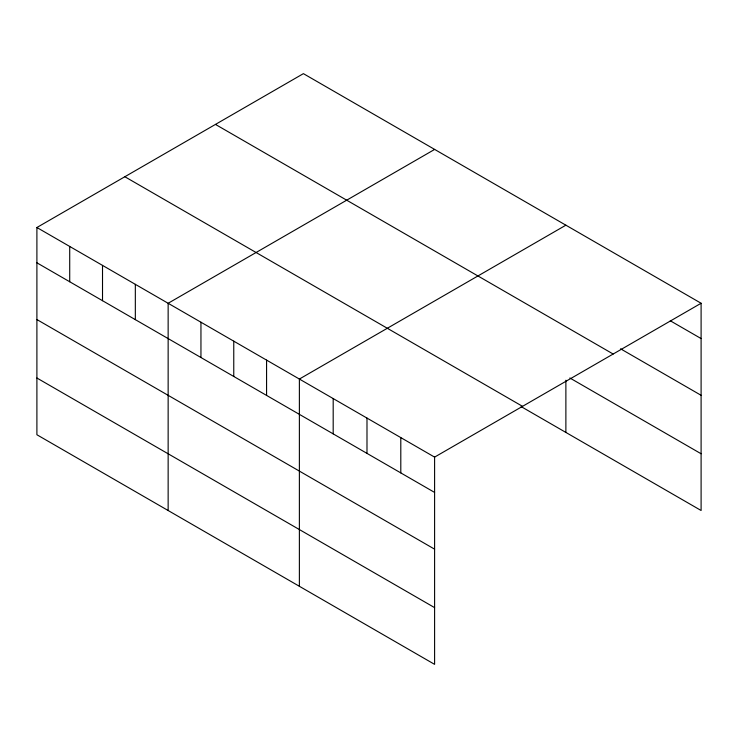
<?xml version="1.0" encoding="UTF-8"?>
<svg xmlns="http://www.w3.org/2000/svg" width="738" height="738" viewBox="0 0 738 738"><rect width="100%" height="100%" fill="white"/><g stroke="black" fill="none" stroke-linecap="round" stroke-linejoin="round"><path stroke-width="1.11" d="M36.9 227.507L434.599 457.117L434.599 664.357L36.9 434.747L36.9 227.507L303.401 73.643L701.1 303.253L701.1 510.493L521.139 406.601M434.645 149.417L168.144 303.272L168.144 510.521M565.88 225.182L299.379 379.046L299.379 586.295M434.599 457.117L701.1 303.253M670.279 320.772L701.1 338.567M620.566 348.806L701.1 395.3M215.459 124.418L613.158 354.028M569.856 377.985L701.1 453.759M124.842 176.733L522.541 406.343M36.9 262.811L434.599 492.421M36.9 319.554L434.599 549.164M36.9 378.013L434.599 607.623M565.88 380.227L565.88 432.431M400.799 437.597L400.799 472.91M366.989 418.077L366.989 453.39M333.189 398.566L333.189 433.87M266.575 360.107L266.575 395.411M233.762 341.159L233.762 376.472M200.948 322.22L200.948 357.524M135.331 284.333L135.331 319.646M102.517 265.394L102.517 300.698M69.713 246.446L69.713 281.759"/></g></svg>
